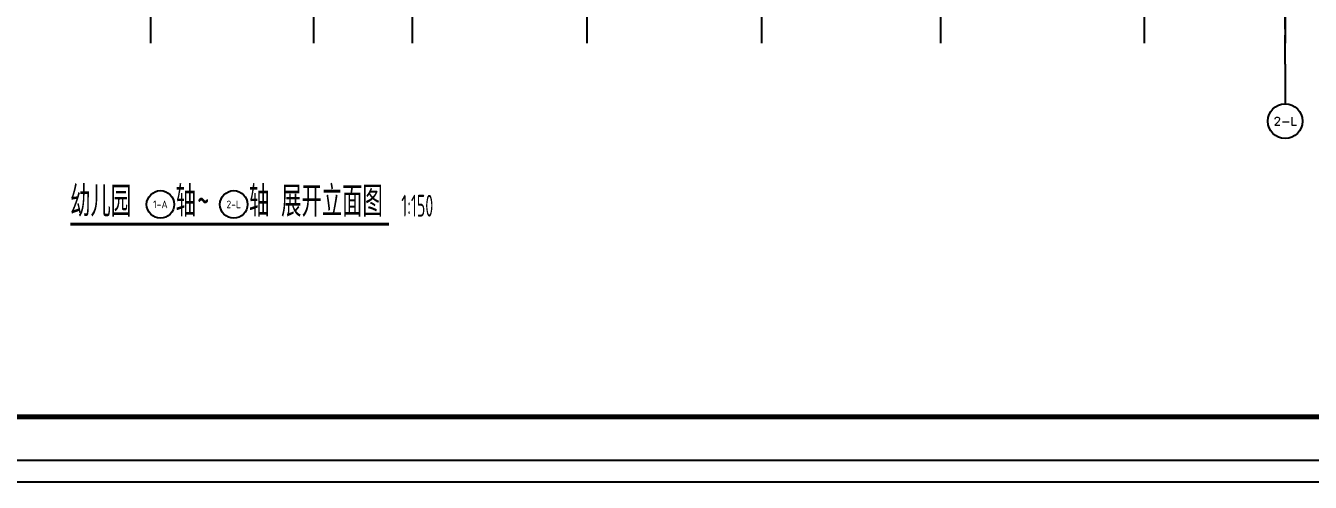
# Model space of a CAD drawing. Header units: millimetres. Extents: x -1048436 to -185795, y -983427 to 400387.
# Drawn here: x -718105 to -673951, y -758113 to -742416 of the extents above; entities that cross this region are included whole.
import ezdxf
from ezdxf.enums import TextEntityAlignment as Align

# ---------------------------------------------------------------- set-up
doc = ezdxf.new("R2010")
doc.units = ezdxf.units.MM
doc.header["$LTSCALE"] = 500
doc.linetypes.add('1#游泳馆轴网$0$DOTE', pattern=[2.42, 2, -0.2, 0.02, -0.2])
for name, color, linetype in [('1#游泳馆轴网$0$建-轴线', 1, '1#游泳馆轴网$0$DOTE'), ('AXIS', 3, 'Continuous'), ('AXIS_TEXT', 7, 'Continuous'), ('C-SHET-TTLB', 11, 'Continuous'), ('PUB_TEXT', 7, 'Continuous'), ('建-符号', 13, 'Continuous')]:
    doc.layers.add(name, color=color, linetype=linetype)
doc.layers.add('建-非打-01', color=6, linetype='Continuous', plot=False)
doc.styles.add('_TCH_AXIS', font='COMPLEX', dxfattribs={"bigfont": 'GBCBIG'})
doc.styles.add('ECADI', font='hzs.shx', dxfattribs={"width": 0.7, "bigfont": 'hztxt.shx'})
doc.styles.add('XD2008', font='xd-hzs.shx', dxfattribs={"width": 0.7, "bigfont": 'xd-hztxt.shx'})
doc.styles.add('法文字体', font='tssdeng1.shx', dxfattribs={"width": 0.7, "bigfont": '@extfont2.shx'})

# ---------------------------------------------------------------- blocks, each defined once
blk = doc.blocks.new('集团图框A1')
at = {"layer": 'C-SHET-TTLB'}
for points in [[(1095.85, -95.53), (1095.85, -699.53), (244.85, -699.53), (244.85, -95.53)], [(1090.85, -100.53), (1090.85, -694.53), (249.85, -694.53), (249.85, -100.53)]]:
    blk.add_lwpolyline(points, close=True, dxfattribs=at)
at = {"layer": 'C-SHET-TTLB', "const_width": 1.2}
blk.add_lwpolyline([(268.25, -110.53), (1080.85, -110.53), (1080.85, -684.53), (268.25, -684.53)], close=True, dxfattribs=at)
at = {"color": 2, "style": 'ECADI', "width": 0.7}
for tag, p in [('序号1', (1009.72, -381.88)), ('记要1', (1037.92, -381.9)), ('日期1', (1073.26, -381.71)), ('序号2', (1009.72, -387.77)), ('记要2', (1037.92, -387.79)), ('日期2', (1073.26, -387.6)), ('序号3', (1009.72, -393.63)), ('记要3', (1037.92, -393.65)), ('日期3', (1073.26, -393.46)), ('序号4', (1009.72, -399.51)), ('记要4', (1037.92, -399.53)), ('日期4', (1073.26, -399.35)), ('合作设计单位', (1042.53, -542.75)), ('审定人', (1041.84, -561.74)), ('审核人', (1041.84, -571.23)), ('设计总负责人', (1041.84, -580.99)), ('专业负责人', (1041.84, -591.72)), ('校对人', (1041.84, -601.96)), ('设计人', (1041.84, -611.83)), ('建设单位上', (1044.38, -619.93)), ('建设单位中', (1044.38, -623.89)), ('建设单位下', (1044.38, -627.74)), ('项目名称上', (1044.35, -632.3)), ('项目名称中', (1044.35, -636.38)), ('项目名称下', (1044.35, -640.33)), ('子项', (1043.59, -646.93)), ('图名上', (1044.47, -653.59)), ('图名中', (1044.47, -657.5)), ('图名下', (1044.47, -661.62)), ('工程编号', (1027.1, -667.58)), ('阶段', (1063.92, -667.61)), ('比例', (1025.96, -674.19)), ('专业', (1063.72, -673.97)), ('日期', (1026.1, -680.73)), ('图别、图号', (1066.05, -680.84))]:
    blk.add_attdef(tag, text='', height=3.5, dxfattribs=at).set_placement(p, align=Align.MIDDLE)
blk = doc.blocks.new('A1')
blk.add_blockref('集团图框A1', (-609654.51, -640037.88))

msp = doc.modelspace()

# ---------------------------------------------------------------- linework, layer by layer
at = {"layer": '1#游泳馆轴网$0$建-轴线'}
msp.add_lwpolyline([(-674815.4, -743743.5), (-674815.4, -741192.9)], dxfattribs=at)
at = {"layer": 'AXIS'}
msp.add_line((-674815.4, -743743.5), (-674815.4, -745098.2), dxfattribs=at)
msp.add_circle((-674815.4, -745698.2), 600, dxfattribs=at)
at = {"layer": 'PUB_TEXT'}
for centre in [(-713474.7, -748560), (-710954.7, -748560)]:
    msp.add_circle(centre, 472.5, dxfattribs=at)
at = {"layer": '建-符号', "const_width": 105}
msp.add_lwpolyline([(-716575.1, -749242.5), (-705612.9, -749242.5)], dxfattribs=at)
at = {"layer": '建-非打-01'}
for p, q in [((-713815.4, -722005.4), (-713815.4, -743021.7)), ((-708215.4, -722005.4), (-708215.4, -743021.7)), ((-704815.4, -722005.4), (-704815.4, -743021.7)), ((-698815.4, -722005.4), (-698815.4, -743021.7)), ((-692815.4, -722005.4), (-692815.4, -743021.7)), ((-692815.4, -722005.4), (-692815.4, -743021.7)), ((-686665.4, -722005.4), (-686665.4, -743021.7)), ((-679665.4, -722005.4), (-679665.4, -743021.7)), ((-674815.4, -722005.4), (-674815.4, -743021.7))]:
    msp.add_line(p, q, dxfattribs=at)

# ---------------------------------------------------------------- block references
at = {"xscale": 150, "yscale": 150, "zscale": 150}
msp.add_blockref('A1', (90638136, 95352497.3), dxfattribs=at)

# ---------------------------------------------------------------- texts
at = {"layer": 'AXIS_TEXT', "style": '_TCH_AXIS'}
msp.add_text('2-L', height=273.43, dxfattribs=at).set_placement((-675212.5, -745834.9), (-674418.3, -745834.9), align=Align.FIT)
at = {"layer": 'PUB_TEXT'}
for s, height, style, width, p in [('幼儿园', 1050, 'XD2008', 0.7, (-716575.1, -748980)), ('轴', 1050, 'XD2008', 0.7, (-712949.7, -748980)), ('轴', 1050, 'XD2008', 0.7, (-710429.7, -748980)), ('展开立面图', 1050, 'XD2008', 0.7, (-709324.3, -748980)), ('~', 1050, 'XD2008', 0.7, (-712214.7, -748980)), ('1:150', 750, '法文字体', 0.56, (-705192.9, -748980))]:
    msp.add_text(s, height=height, dxfattribs=dict(at, style=style, width=width)).set_placement(p)
at = {"layer": 'PUB_TEXT', "style": 'XD2008', "width": 1.238095}
for s, p, p2 in [('1-A', (-713726.5, -748690.3), (-713222.9, -748690.3)), ('2-L', (-711206.5, -748690.3), (-710702.9, -748690.3))]:
    msp.add_text(s, height=260.49, dxfattribs=at).set_placement(p, p2, align=Align.FIT)

doc.saveas('drawing.dxf')
